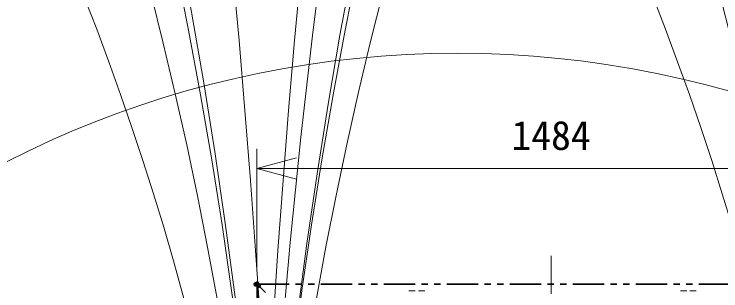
# Model space of a CAD drawing. Units: millimetres, scale not verified. Extents: x -4441 to 4512, y -674 to 8972.
# Drawn here: x -50.56 to -6.04, y 67.03 to 84.44 of the extents above; entities that cross this region are included whole.
import ezdxf
from ezdxf.enums import TextEntityAlignment as Align

# ---------------------------------------------------------------- set-up
doc = ezdxf.new("R2010")
doc.units = ezdxf.units.MM
doc.header["$LTSCALE"] = 0.125
for name, pattern in [('USER1', [4.7625, 3.175, -1.5875]), ('USER2', [31.75, 15.875, -3.175, 3.175, -3.175, 3.175, -3.175]), ('USER3', [28.575, 19.05, -3.175, 3.175, -3.175])]:
    doc.linetypes.add(name, pattern=pattern)
for name, color, linetype, lineweight in [('0-0_0', 7, 'Continuous', 18), ('0-5_SUNPO', 3, 'Continuous', 18), ('0-6_GAIKEI', 1, 'Continuous', 18)]:
    doc.layers.add(name, color=color, linetype=linetype, lineweight=lineweight)
doc.styles.add('ＭＳ ゴシック', font='')
doc.styles.get('ＭＳ ゴシック').set_extended_font_data('MS Gothic')

# ---------------------------------------------------------------- blocks, each defined once
blk = doc.blocks.new('_Open30')
at = {"layer": '0-0_0'}
blk.add_line((0, 0), (-1, 0), dxfattribs=at)
blk.add_lwpolyline([(-1, 0.26795), (0, 0), (-1, -0.26795)], dxfattribs=at)
blk = doc.blocks.new('D6')
at = {"layer": '0-5_SUNPO'}
for p, q in [((158.2157, 195.8785), (158.2157, 203.466)), ((195.3157, 195.8785), (195.3157, 203.466)), ((160.7157, 202.216), (192.8157, 202.216))]:
    blk.add_line(p, q, dxfattribs=at)
at = {"layer": '0-5_SUNPO', "xscale": 2.5, "yscale": 2.5, "rotation": 180}
blk.add_blockref('_Open30', (158.2157, 202.216), dxfattribs=at)
at = {"layer": '0-5_SUNPO', "xscale": 2.5, "yscale": 2.5}
blk.add_blockref('_Open30', (195.3157, 202.216), dxfattribs=at)
at = {"layer": '0-5_SUNPO', "color": 7, "style": 'ＭＳ ゴシック'}
blk.add_text('1484', height=1.833, dxfattribs=at).set_placement((174.2657, 202.841), align=Align.BOTTOM_LEFT)

msp = doc.modelspace()

# ---------------------------------------------------------------- linework, layer by layer
at = {"layer": '0-6_GAIKEI', "color": 9, "linetype": 'USER3'}
msp.add_line((-16.7319, 69.2283), (-16.7319, 33.7442), dxfattribs=at)
at = {"layer": '0-6_GAIKEI', "color": 8, "linetype": 'USER2'}
for p, q in [((-35.2819, 67.1837), (-35.2819, 67.3837)), ((-35.2769, 67.3837), (-35.2819, 67.3837)), ((-35.2747, 67.4297), (-35.2341, 67.4703)), ((-35.2692, 67.4229), (-35.2696, 67.4224)), ((-35.2696, 57.7509), (-35.2696, 67.4224)), ((-35.2343, 67.4227), (-35.2692, 67.4229)), ((-35.2343, 57.7509), (-35.2343, 67.4227)), ((-35.2342, 67.4227), (-35.2343, 67.4227)), ((-35.2166, 67.4121), (-35.2342, 67.4227)), ((-35.2269, 67.4651), (-35.2273, 67.4647)), ((-35.2273, 67.4647), (-35.2272, 67.4298)), ((-35.2272, 67.4298), (-35.2144, 67.4298)), ((-35.2272, 67.4298), (-35.2166, 67.4121)), ((-35.2272, 67.4298), (-35.2272, 67.4298)), ((-35.2144, 67.4651), (-35.2269, 67.4651)), ((-35.2116, 67.4121), (-35.2166, 67.4121)), ((-35.2166, 57.7509), (-35.2166, 67.4121)), ((-35.2144, 67.4775), (-35.2144, 67.415)), ((-35.2144, 67.4775), (1.7506, 67.4775)), ((-35.2144, 67.4701), (1.7506, 67.4701)), ((-35.2144, 67.4348), (1.7506, 67.4348)), ((-35.2144, 67.4171), (1.7506, 67.4171)), ((-35.2144, 67.415), (-34.7263, 66.9268)), ((-35.2819, 67.1837), (-35.2769, 67.1837))]:
    msp.add_line(p, q, dxfattribs=at)
at = {"layer": '0-6_GAIKEI', "color": 8, "linetype": 'USER1'}
for p, q in [((-24.6969, 67.0274), (-25.8669, 67.0274)), ((-7.5969, 67.0274), (-8.7669, 67.0274))]:
    msp.add_line(p, q, dxfattribs=at)
at = {"layer": '0-6_GAIKEI', "color": 8, "linetype": 'USER2'}
for points in [[(-35.2769, 57.7509), (-35.2769, 67.4244), (-35.2769, 67.4244)], [(-35.2288, 67.4725), (-35.2288, 67.4725), (-35.2144, 67.4725)]]:
    msp.add_lwpolyline(points, dxfattribs=at)
at = {"layer": '0-6_GAIKEI', "color": 7}
for centre, radius in [((35.3886, 4495.3383), 4476.6484), ((38.6486, 675.7958), 657.106)]:
    msp.add_circle(centre, radius, dxfattribs=at)
at = {"layer": '0-6_GAIKEI'}
for centre, radius in [((-728.3505, 20.5242), 694.7083), ((-692.5255, 20.5242), 694.7083), ((659.0468, 20.5242), 694.6934), ((489.4014, 19.7107), 524.9482), ((-394.8075, 20.6538), 361.0653), ((-358.9825, 20.6538), 361.0653), ((317.2743, 20.6637), 352.821), ((-365.0168, 20.7071), 331.3746), ((-329.1918, 20.7071), 331.3746), ((295.7259, 20.7072), 331.3725), ((228.6079, 19.7697), 264.2546), ((-297.7963, 19.7697), 264.1541), ((-261.9713, 19.7697), 264.1541), ((-212.5052, 19.9738), 178.763), ((-176.6802, 19.9738), 178.763), ((-22.6384, 19.5916), 62.3832)]:
    msp.add_circle(centre, radius, dxfattribs=at)
at = {"layer": '0-6_GAIKEI', "color": 8, "linetype": 'USER2'}
for centre, radius in [((-35.3369, 67.436), 0.1141), ((-35.3312, 67.4423), 0.1068), ((-35.3005, 67.4494), 0.0753), ((-35.2921, 67.452), 0.0665), ((-35.2504, 67.5091), 0.0888), ((-35.2515, 67.5058), 0.0853), ((-35.2816, 67.4073), 0.0178), ((-35.2677, 67.4492), 0.0265), ((-35.2791, 67.4153), 0.0093), ((-35.1636, 67.3591), 0.1235), ((-35.1833, 67.3745), 0.0986), ((-35.2542, 67.4631), 0.027), ((-35.2551, 67.4427), 0.0249), ((-35.1789, 67.3786), 0.0988), ((-35.261, 67.4366), 0.0164), ((-35.265, 67.4331), 0.0112), ((-35.2679, 67.4311), 0.00762), ((-35.2721, 67.4292), 0.00304), ((-35.2731, 67.4289), 0.00198), ((-35.2731, 67.4286), 0.00196), ((-35.2737, 67.4288), 0.00133), ((-35.2472, 67.4507), 0.0249), ((-35.2405, 67.4571), 0.0156), ((-35.2362, 67.4623), 0.00889), ((-35.235, 67.4644), 0.00654), ((-35.2159, 67.4085), 0.0241), ((-35.2135, 67.4113), 0.0237), ((-35.2335, 67.468), 0.00261), ((-35.2193, 67.4149), 0.0168), ((-35.2202, 67.4156), 0.0157), ((-35.2205, 67.4166), 0.0147), ((-35.233, 67.4687), 0.00195), ((-35.2345, 67.4229), 0.0003), ((-35.2332, 67.4692), 0.00135), ((-35.2305, 67.4211), 0.00402), ((-35.221, 67.4743), 0.00809)]:
    msp.add_circle(centre, radius, dxfattribs=at)
for centre, start, end in [((-35.2694, 67.4244), 135, 180), ((-35.2288, 67.465), 90, 135)]:
    msp.add_arc(centre, 0.0075, start, end, dxfattribs=at)
for centre, major_axis, ratio, start_param, end_param in [((-35.2694, 67.4244), (-0.0053, 0.0053), 0.999896, 0, 0.7854502), ((-35.2568, 67.4229), (-0.0124, 0.0124), 0.57735, 0, 1.0471976), ((-35.2273, 67.4523), (-0.0124, 0.0124), 0.57735, 5.2359878, 6.2831853), ((-35.2288, 67.465), (0.0053, -0.0053), 0.999896, 2.3561424, 3.1415927)]:
    msp.add_ellipse(centre, major_axis=major_axis, ratio=ratio, start_param=start_param, end_param=end_param, dxfattribs=at)

# ---------------------------------------------------------------- block references
at = {"layer": '0-5_SUNPO'}
msp.add_blockref('D6', (-193.4976, -127.4948), dxfattribs=at)

doc.saveas('drawing.dxf')
